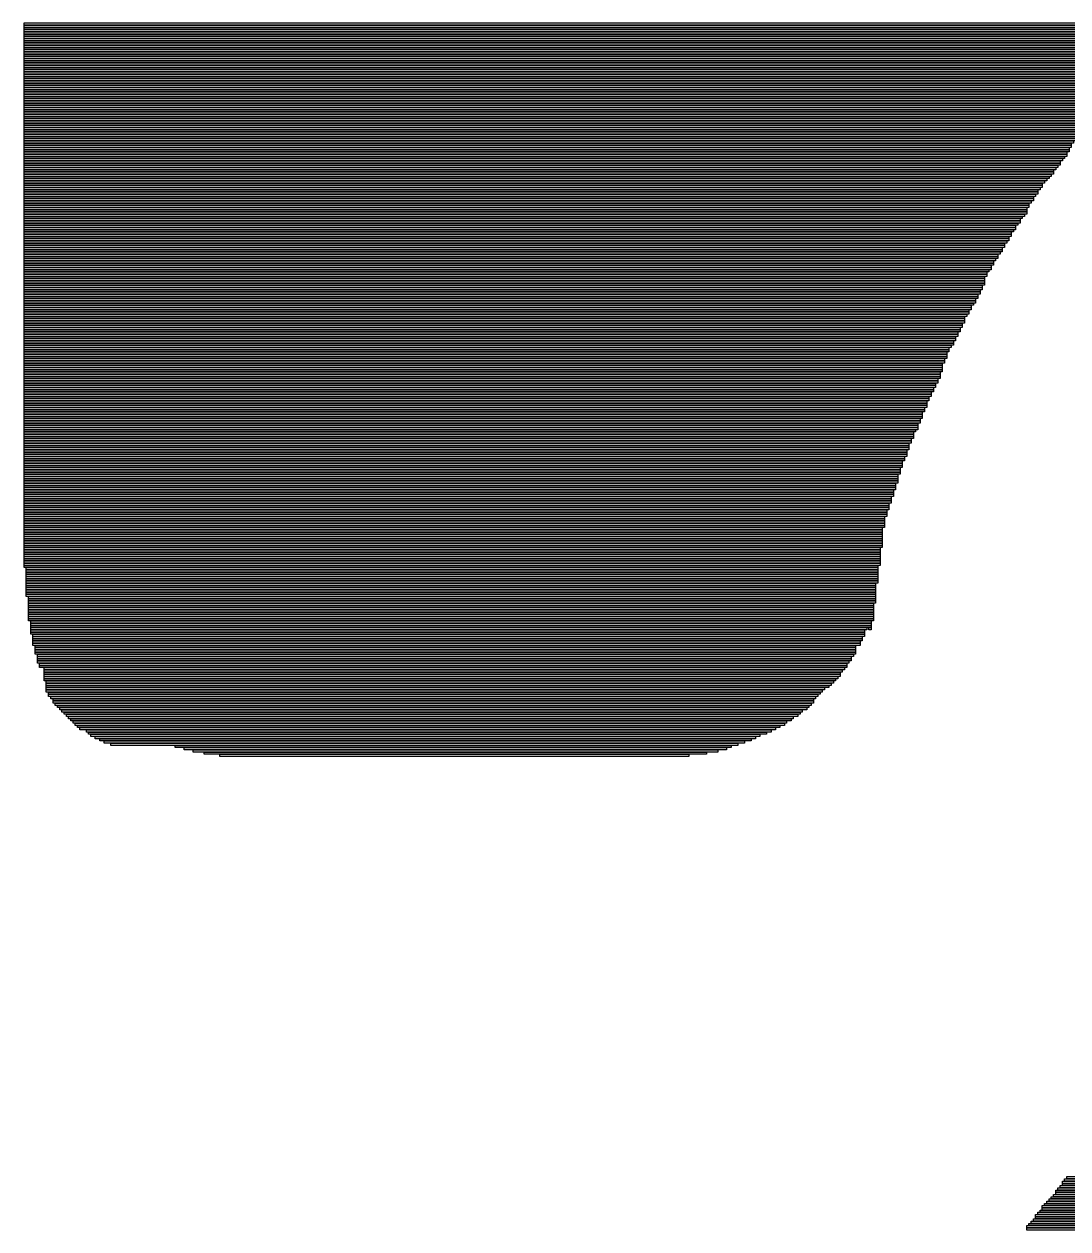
# Model space of a CAD drawing. Extents: x -6035000 to 5999000, y -4339000 to 4339000.
# Drawn here: x 631000 to 1570000, y 2166000 to 3250000 of the extents above; entities that cross this region are included whole.
import ezdxf

# ---------------------------------------------------------------- set-up
doc = ezdxf.new("R2010")
doc.units = 0
doc.layers.add('L1D0', color=1, linetype='CONTINUOUS')

# ---------------------------------------------------------------- blocks, each defined once
blk = doc.blocks.new('SOI_PAD4.png')
at = {"layer": 'L1D0'}
for points in [[(631000, 3249000), (631000, 3251000), (1689000, 3251000), (1689000, 3249000)], [(631000, 3247000), (631000, 3249000), (1687000, 3249000), (1687000, 3247000)], [(631000, 3245000), (631000, 3247000), (1685000, 3247000), (1685000, 3245000)], [(631000, 3243000), (631000, 3245000), (1683000, 3245000), (1683000, 3243000)], [(631000, 3241000), (631000, 3243000), (1679000, 3243000), (1679000, 3241000)], [(631000, 3239000), (631000, 3241000), (1675000, 3241000), (1675000, 3239000)], [(631000, 3237000), (631000, 3239000), (1673000, 3239000), (1673000, 3237000)], [(631000, 3235000), (631000, 3237000), (1669000, 3237000), (1669000, 3235000)], [(631000, 3233000), (631000, 3235000), (1665000, 3235000), (1665000, 3233000)], [(631000, 3231000), (631000, 3233000), (1661000, 3233000), (1661000, 3231000)], [(631000, 3229000), (631000, 3231000), (1657000, 3231000), (1657000, 3229000)], [(631000, 3227000), (631000, 3229000), (1651000, 3229000), (1651000, 3227000)], [(631000, 3225000), (631000, 3227000), (1645000, 3227000), (1645000, 3225000)], [(631000, 3223000), (631000, 3225000), (1641000, 3225000), (1641000, 3223000)], [(631000, 3221000), (631000, 3223000), (1639000, 3223000), (1639000, 3221000)], [(631000, 3219000), (631000, 3221000), (1639000, 3221000), (1639000, 3219000)], [(631000, 3217000), (631000, 3219000), (1637000, 3219000), (1637000, 3217000)], [(631000, 3215000), (631000, 3217000), (1635000, 3217000), (1635000, 3215000)], [(631000, 3213000), (631000, 3215000), (1633000, 3215000), (1633000, 3213000)], [(631000, 3211000), (631000, 3213000), (1631000, 3213000), (1631000, 3211000)], [(631000, 3209000), (631000, 3211000), (1629000, 3211000), (1629000, 3209000)], [(631000, 3207000), (631000, 3209000), (1627000, 3209000), (1627000, 3207000)], [(631000, 3205000), (631000, 3207000), (1627000, 3207000), (1627000, 3205000)], [(631000, 3203000), (631000, 3205000), (1625000, 3205000), (1625000, 3203000)], [(631000, 3201000), (631000, 3203000), (1623000, 3203000), (1623000, 3201000)], [(631000, 3199000), (631000, 3201000), (1621000, 3201000), (1621000, 3199000)], [(631000, 3197000), (631000, 3199000), (1619000, 3199000), (1619000, 3197000)], [(631000, 3195000), (631000, 3197000), (1617000, 3197000), (1617000, 3195000)], [(631000, 3193000), (631000, 3195000), (1615000, 3195000), (1615000, 3193000)], [(631000, 3191000), (631000, 3193000), (1615000, 3193000), (1615000, 3191000)], [(631000, 3189000), (631000, 3191000), (1613000, 3191000), (1613000, 3189000)], [(631000, 3187000), (631000, 3189000), (1609000, 3189000), (1609000, 3187000)], [(631000, 3185000), (631000, 3187000), (1609000, 3187000), (1609000, 3185000)], [(631000, 3183000), (631000, 3185000), (1609000, 3185000), (1609000, 3183000)], [(631000, 3181000), (631000, 3183000), (1607000, 3183000), (1607000, 3181000)], [(631000, 3179000), (631000, 3181000), (1605000, 3181000), (1605000, 3179000)], [(631000, 3177000), (631000, 3179000), (1603000, 3179000), (1603000, 3177000)], [(631000, 3175000), (631000, 3177000), (1601000, 3177000), (1601000, 3175000)], [(631000, 3173000), (631000, 3175000), (1601000, 3175000), (1601000, 3173000)], [(631000, 3171000), (631000, 3173000), (1599000, 3173000), (1599000, 3171000)], [(631000, 3169000), (631000, 3171000), (1597000, 3171000), (1597000, 3169000)], [(631000, 3167000), (631000, 3169000), (1595000, 3169000), (1595000, 3167000)], [(631000, 3165000), (631000, 3167000), (1593000, 3167000), (1593000, 3165000)], [(631000, 3163000), (631000, 3165000), (1593000, 3165000), (1593000, 3163000)], [(631000, 3161000), (631000, 3163000), (1591000, 3163000), (1591000, 3161000)], [(631000, 3159000), (631000, 3161000), (1589000, 3161000), (1589000, 3159000)], [(631000, 3157000), (631000, 3159000), (1587000, 3159000), (1587000, 3157000)], [(631000, 3155000), (631000, 3157000), (1585000, 3157000), (1585000, 3155000)], [(631000, 3153000), (631000, 3155000), (1585000, 3155000), (1585000, 3153000)], [(631000, 3151000), (631000, 3153000), (1583000, 3153000), (1583000, 3151000)], [(631000, 3149000), (631000, 3151000), (1579000, 3151000), (1579000, 3149000)], [(631000, 3147000), (631000, 3149000), (1579000, 3149000), (1579000, 3147000)], [(631000, 3145000), (631000, 3147000), (1577000, 3147000), (1577000, 3145000)], [(631000, 3143000), (631000, 3145000), (1575000, 3145000), (1575000, 3143000)], [(631000, 3141000), (631000, 3143000), (1573000, 3143000), (1573000, 3141000)], [(631000, 3139000), (631000, 3141000), (1573000, 3141000), (1573000, 3139000)], [(631000, 3137000), (631000, 3139000), (1571000, 3139000), (1571000, 3137000)], [(631000, 3135000), (631000, 3137000), (1571000, 3137000), (1571000, 3135000)], [(631000, 3133000), (631000, 3135000), (1569000, 3135000), (1569000, 3133000)], [(631000, 3131000), (631000, 3133000), (1569000, 3133000), (1569000, 3131000)], [(631000, 3129000), (631000, 3131000), (1567000, 3131000), (1567000, 3129000)], [(631000, 3127000), (631000, 3129000), (1565000, 3129000), (1565000, 3127000)], [(631000, 3125000), (631000, 3127000), (1563000, 3127000), (1563000, 3125000)], [(631000, 3123000), (631000, 3125000), (1563000, 3125000), (1563000, 3123000)], [(631000, 3121000), (631000, 3123000), (1561000, 3123000), (1561000, 3121000)], [(631000, 3119000), (631000, 3121000), (1559000, 3121000), (1559000, 3119000)], [(631000, 3117000), (631000, 3119000), (1557000, 3119000), (1557000, 3117000)], [(631000, 3115000), (631000, 3117000), (1557000, 3117000), (1557000, 3115000)], [(631000, 3113000), (631000, 3115000), (1555000, 3115000), (1555000, 3113000)], [(631000, 3111000), (631000, 3113000), (1553000, 3113000), (1553000, 3111000)], [(631000, 3109000), (631000, 3111000), (1551000, 3111000), (1551000, 3109000)], [(631000, 3107000), (631000, 3109000), (1549000, 3109000), (1549000, 3107000)], [(631000, 3105000), (631000, 3107000), (1547000, 3107000), (1547000, 3105000)], [(631000, 3103000), (631000, 3105000), (1547000, 3105000), (1547000, 3103000)], [(631000, 3101000), (631000, 3103000), (1545000, 3103000), (1545000, 3101000)], [(631000, 3099000), (631000, 3101000), (1543000, 3101000), (1543000, 3099000)], [(631000, 3097000), (631000, 3099000), (1543000, 3099000), (1543000, 3097000)], [(631000, 3095000), (631000, 3097000), (1541000, 3097000), (1541000, 3095000)], [(631000, 3093000), (631000, 3095000), (1539000, 3095000), (1539000, 3093000)], [(631000, 3091000), (631000, 3093000), (1539000, 3093000), (1539000, 3091000)], [(631000, 3089000), (631000, 3091000), (1537000, 3091000), (1537000, 3089000)], [(631000, 3087000), (631000, 3089000), (1535000, 3089000), (1535000, 3087000)], [(631000, 3085000), (631000, 3087000), (1535000, 3087000), (1535000, 3085000)], [(631000, 3083000), (631000, 3085000), (1533000, 3085000), (1533000, 3083000)], [(631000, 3081000), (631000, 3083000), (1533000, 3083000), (1533000, 3081000)], [(631000, 3079000), (631000, 3081000), (1533000, 3081000), (1533000, 3079000)], [(631000, 3077000), (631000, 3079000), (1531000, 3079000), (1531000, 3077000)], [(631000, 3075000), (631000, 3077000), (1529000, 3077000), (1529000, 3075000)], [(631000, 3073000), (631000, 3075000), (1527000, 3075000), (1527000, 3073000)], [(631000, 3071000), (631000, 3073000), (1527000, 3073000), (1527000, 3071000)], [(631000, 3069000), (631000, 3071000), (1525000, 3071000), (1525000, 3069000)], [(631000, 3067000), (631000, 3069000), (1523000, 3069000), (1523000, 3067000)], [(631000, 3065000), (631000, 3067000), (1523000, 3067000), (1523000, 3065000)], [(631000, 3063000), (631000, 3065000), (1521000, 3065000), (1521000, 3063000)], [(631000, 3061000), (631000, 3063000), (1519000, 3063000), (1519000, 3061000)], [(631000, 3059000), (631000, 3061000), (1519000, 3061000), (1519000, 3059000)], [(631000, 3057000), (631000, 3059000), (1517000, 3059000), (1517000, 3057000)], [(631000, 3055000), (631000, 3057000), (1517000, 3057000), (1517000, 3055000)], [(631000, 3053000), (631000, 3055000), (1515000, 3055000), (1515000, 3053000)], [(631000, 3051000), (631000, 3053000), (1513000, 3053000), (1513000, 3051000)], [(631000, 3049000), (631000, 3051000), (1513000, 3051000), (1513000, 3049000)], [(631000, 3047000), (631000, 3049000), (1511000, 3049000), (1511000, 3047000)], [(631000, 3045000), (631000, 3047000), (1511000, 3047000), (1511000, 3045000)], [(631000, 3043000), (631000, 3045000), (1509000, 3045000), (1509000, 3043000)], [(631000, 3041000), (631000, 3043000), (1507000, 3043000), (1507000, 3041000)], [(631000, 3039000), (631000, 3041000), (1507000, 3041000), (1507000, 3039000)], [(631000, 3037000), (631000, 3039000), (1505000, 3039000), (1505000, 3037000)], [(631000, 3035000), (631000, 3037000), (1503000, 3037000), (1503000, 3035000)], [(631000, 3033000), (631000, 3035000), (1503000, 3035000), (1503000, 3033000)], [(631000, 3031000), (631000, 3033000), (1501000, 3033000), (1501000, 3031000)], [(631000, 3029000), (631000, 3031000), (1501000, 3031000), (1501000, 3029000)], [(631000, 3027000), (631000, 3029000), (1499000, 3029000), (1499000, 3027000)], [(631000, 3025000), (631000, 3027000), (1497000, 3027000), (1497000, 3025000)], [(631000, 3023000), (631000, 3025000), (1497000, 3025000), (1497000, 3023000)], [(631000, 3021000), (631000, 3023000), (1495000, 3023000), (1495000, 3021000)], [(631000, 3019000), (631000, 3021000), (1495000, 3021000), (1495000, 3019000)], [(631000, 3017000), (631000, 3019000), (1495000, 3019000), (1495000, 3017000)], [(631000, 3015000), (631000, 3017000), (1495000, 3017000), (1495000, 3015000)], [(631000, 3013000), (631000, 3015000), (1493000, 3015000), (1493000, 3013000)], [(631000, 3011000), (631000, 3013000), (1493000, 3013000), (1493000, 3011000)], [(631000, 3009000), (631000, 3011000), (1491000, 3011000), (1491000, 3009000)], [(631000, 3007000), (631000, 3009000), (1491000, 3009000), (1491000, 3007000)], [(631000, 3005000), (631000, 3007000), (1489000, 3007000), (1489000, 3005000)], [(631000, 3003000), (631000, 3005000), (1489000, 3005000), (1489000, 3003000)], [(631000, 3001000), (631000, 3003000), (1487000, 3003000), (1487000, 3001000)], [(631000, 2999000), (631000, 3001000), (1487000, 3001000), (1487000, 2999000)], [(631000, 2997000), (631000, 2999000), (1485000, 2999000), (1485000, 2997000)], [(631000, 2995000), (631000, 2997000), (1483000, 2997000), (1483000, 2995000)], [(631000, 2993000), (631000, 2995000), (1483000, 2995000), (1483000, 2993000)], [(631000, 2991000), (631000, 2993000), (1481000, 2993000), (1481000, 2991000)], [(631000, 2989000), (631000, 2991000), (1481000, 2991000), (1481000, 2989000)], [(631000, 2987000), (631000, 2989000), (1479000, 2989000), (1479000, 2987000)], [(631000, 2985000), (631000, 2987000), (1477000, 2987000), (1477000, 2985000)], [(631000, 2983000), (631000, 2985000), (1477000, 2985000), (1477000, 2983000)], [(631000, 2981000), (631000, 2983000), (1477000, 2983000), (1477000, 2981000)], [(631000, 2979000), (631000, 2981000), (1475000, 2981000), (1475000, 2979000)], [(631000, 2977000), (631000, 2979000), (1475000, 2979000), (1475000, 2977000)], [(631000, 2975000), (631000, 2977000), (1473000, 2977000), (1473000, 2975000)], [(631000, 2973000), (631000, 2975000), (1473000, 2975000), (1473000, 2973000)], [(631000, 2971000), (631000, 2973000), (1471000, 2973000), (1471000, 2971000)], [(631000, 2969000), (631000, 2971000), (1471000, 2971000), (1471000, 2969000)], [(631000, 2967000), (631000, 2969000), (1469000, 2969000), (1469000, 2967000)], [(631000, 2965000), (631000, 2967000), (1469000, 2967000), (1469000, 2965000)], [(631000, 2963000), (631000, 2965000), (1467000, 2965000), (1467000, 2963000)], [(631000, 2961000), (631000, 2963000), (1467000, 2963000), (1467000, 2961000)], [(631000, 2959000), (631000, 2961000), (1465000, 2961000), (1465000, 2959000)], [(631000, 2957000), (631000, 2959000), (1463000, 2959000), (1463000, 2957000)], [(631000, 2955000), (631000, 2957000), (1463000, 2957000), (1463000, 2955000)], [(631000, 2953000), (631000, 2955000), (1461000, 2955000), (1461000, 2953000)], [(631000, 2951000), (631000, 2953000), (1461000, 2953000), (1461000, 2951000)], [(631000, 2949000), (631000, 2951000), (1461000, 2951000), (1461000, 2949000)], [(631000, 2947000), (631000, 2949000), (1459000, 2949000), (1459000, 2947000)], [(631000, 2945000), (631000, 2947000), (1459000, 2947000), (1459000, 2945000)], [(631000, 2943000), (631000, 2945000), (1457000, 2945000), (1457000, 2943000)], [(631000, 2941000), (631000, 2943000), (1457000, 2943000), (1457000, 2941000)], [(631000, 2939000), (631000, 2941000), (1457000, 2941000), (1457000, 2939000)], [(631000, 2937000), (631000, 2939000), (1457000, 2939000), (1457000, 2937000)], [(631000, 2935000), (631000, 2937000), (1455000, 2937000), (1455000, 2935000)], [(631000, 2933000), (631000, 2935000), (1455000, 2935000), (1455000, 2933000)], [(631000, 2931000), (631000, 2933000), (1455000, 2933000), (1455000, 2931000)], [(631000, 2929000), (631000, 2931000), (1453000, 2931000), (1453000, 2929000)], [(631000, 2927000), (631000, 2929000), (1453000, 2929000), (1453000, 2927000)], [(631000, 2925000), (631000, 2927000), (1451000, 2927000), (1451000, 2925000)], [(631000, 2923000), (631000, 2925000), (1451000, 2925000), (1451000, 2923000)], [(631000, 2921000), (631000, 2923000), (1449000, 2923000), (1449000, 2921000)], [(631000, 2919000), (631000, 2921000), (1449000, 2921000), (1449000, 2919000)], [(631000, 2917000), (631000, 2919000), (1447000, 2919000), (1447000, 2917000)], [(631000, 2915000), (631000, 2917000), (1447000, 2917000), (1447000, 2915000)], [(631000, 2913000), (631000, 2915000), (1445000, 2915000), (1445000, 2913000)], [(631000, 2911000), (631000, 2913000), (1445000, 2913000), (1445000, 2911000)], [(631000, 2909000), (631000, 2911000), (1443000, 2911000), (1443000, 2909000)], [(631000, 2907000), (631000, 2909000), (1443000, 2909000), (1443000, 2907000)], [(631000, 2905000), (631000, 2907000), (1443000, 2907000), (1443000, 2905000)], [(631000, 2903000), (631000, 2905000), (1441000, 2905000), (1441000, 2903000)], [(631000, 2901000), (631000, 2903000), (1441000, 2903000), (1441000, 2901000)], [(631000, 2899000), (631000, 2901000), (1439000, 2901000), (1439000, 2899000)], [(631000, 2897000), (631000, 2899000), (1439000, 2899000), (1439000, 2897000)], [(631000, 2895000), (631000, 2897000), (1439000, 2897000), (1439000, 2895000)], [(631000, 2893000), (631000, 2895000), (1437000, 2895000), (1437000, 2893000)], [(631000, 2891000), (631000, 2893000), (1437000, 2893000), (1437000, 2891000)], [(631000, 2889000), (631000, 2891000), (1435000, 2891000), (1435000, 2889000)], [(631000, 2887000), (631000, 2889000), (1435000, 2889000), (1435000, 2887000)], [(631000, 2885000), (631000, 2887000), (1435000, 2887000), (1435000, 2885000)], [(631000, 2883000), (631000, 2885000), (1433000, 2885000), (1433000, 2883000)], [(631000, 2881000), (631000, 2883000), (1431000, 2883000), (1431000, 2881000)], [(631000, 2879000), (631000, 2881000), (1431000, 2881000), (1431000, 2879000)], [(631000, 2877000), (631000, 2879000), (1431000, 2879000), (1431000, 2877000)], [(631000, 2875000), (631000, 2877000), (1429000, 2877000), (1429000, 2875000)], [(631000, 2873000), (631000, 2875000), (1429000, 2875000), (1429000, 2873000)], [(631000, 2871000), (631000, 2873000), (1427000, 2873000), (1427000, 2871000)], [(631000, 2869000), (631000, 2871000), (1427000, 2871000), (1427000, 2869000)], [(631000, 2867000), (631000, 2869000), (1427000, 2869000), (1427000, 2867000)], [(631000, 2865000), (631000, 2867000), (1425000, 2867000), (1425000, 2865000)], [(631000, 2863000), (631000, 2865000), (1425000, 2865000), (1425000, 2863000)], [(631000, 2861000), (631000, 2863000), (1425000, 2863000), (1425000, 2861000)], [(631000, 2859000), (631000, 2861000), (1423000, 2861000), (1423000, 2859000)], [(631000, 2857000), (631000, 2859000), (1423000, 2859000), (1423000, 2857000)], [(631000, 2855000), (631000, 2857000), (1421000, 2857000), (1421000, 2855000)], [(631000, 2853000), (631000, 2855000), (1421000, 2855000), (1421000, 2853000)], [(631000, 2851000), (631000, 2853000), (1421000, 2853000), (1421000, 2851000)], [(631000, 2849000), (631000, 2851000), (1419000, 2851000), (1419000, 2849000)], [(631000, 2847000), (631000, 2849000), (1419000, 2849000), (1419000, 2847000)], [(631000, 2845000), (631000, 2847000), (1419000, 2847000), (1419000, 2845000)], [(631000, 2843000), (631000, 2845000), (1417000, 2845000), (1417000, 2843000)], [(631000, 2841000), (631000, 2843000), (1417000, 2843000), (1417000, 2841000)], [(631000, 2839000), (631000, 2841000), (1417000, 2841000), (1417000, 2839000)], [(631000, 2837000), (631000, 2839000), (1417000, 2839000), (1417000, 2837000)], [(631000, 2835000), (631000, 2837000), (1415000, 2837000), (1415000, 2835000)], [(631000, 2833000), (631000, 2835000), (1415000, 2835000), (1415000, 2833000)], [(631000, 2831000), (631000, 2833000), (1415000, 2833000), (1415000, 2831000)], [(631000, 2829000), (631000, 2831000), (1413000, 2831000), (1413000, 2829000)], [(631000, 2827000), (631000, 2829000), (1413000, 2829000), (1413000, 2827000)], [(631000, 2825000), (631000, 2827000), (1413000, 2827000), (1413000, 2825000)], [(631000, 2823000), (631000, 2825000), (1411000, 2825000), (1411000, 2823000)], [(631000, 2821000), (631000, 2823000), (1411000, 2823000), (1411000, 2821000)], [(631000, 2819000), (631000, 2821000), (1411000, 2821000), (1411000, 2819000)], [(631000, 2817000), (631000, 2819000), (1409000, 2819000), (1409000, 2817000)], [(631000, 2815000), (631000, 2817000), (1409000, 2817000), (1409000, 2815000)], [(631000, 2813000), (631000, 2815000), (1409000, 2815000), (1409000, 2813000)], [(631000, 2811000), (631000, 2813000), (1407000, 2813000), (1407000, 2811000)], [(631000, 2809000), (631000, 2811000), (1407000, 2811000), (1407000, 2809000)], [(631000, 2807000), (631000, 2809000), (1407000, 2809000), (1407000, 2807000)], [(631000, 2805000), (631000, 2807000), (1405000, 2807000), (1405000, 2805000)], [(631000, 2803000), (631000, 2805000), (1405000, 2805000), (1405000, 2803000)], [(631000, 2801000), (631000, 2803000), (1405000, 2803000), (1405000, 2801000)], [(631000, 2799000), (631000, 2801000), (1405000, 2801000), (1405000, 2799000)], [(631000, 2797000), (631000, 2799000), (1405000, 2799000), (1405000, 2797000)], [(631000, 2795000), (631000, 2797000), (1403000, 2797000), (1403000, 2795000)], [(631000, 2793000), (631000, 2795000), (1403000, 2795000), (1403000, 2793000)], [(631000, 2791000), (631000, 2793000), (1403000, 2793000), (1403000, 2791000)], [(631000, 2789000), (631000, 2791000), (1403000, 2791000), (1403000, 2789000)], [(631000, 2787000), (631000, 2789000), (1403000, 2789000), (1403000, 2787000)], [(631000, 2785000), (631000, 2787000), (1403000, 2787000), (1403000, 2785000)], [(631000, 2783000), (631000, 2785000), (1403000, 2785000), (1403000, 2783000)], [(631000, 2781000), (631000, 2783000), (1403000, 2783000), (1403000, 2781000)], [(631000, 2779000), (631000, 2781000), (1403000, 2781000), (1403000, 2779000)], [(631000, 2777000), (631000, 2779000), (1401000, 2779000), (1401000, 2777000)], [(631000, 2775000), (631000, 2777000), (1401000, 2777000), (1401000, 2775000)], [(631000, 2773000), (631000, 2775000), (1401000, 2775000), (1401000, 2773000)], [(631000, 2771000), (631000, 2773000), (1401000, 2773000), (1401000, 2771000)], [(631000, 2769000), (631000, 2771000), (1401000, 2771000), (1401000, 2769000)], [(631000, 2767000), (631000, 2769000), (1401000, 2769000), (1401000, 2767000)], [(631000, 2765000), (631000, 2767000), (1401000, 2767000), (1401000, 2765000)], [(631000, 2763000), (631000, 2765000), (1401000, 2765000), (1401000, 2763000)], [(631000, 2761000), (631000, 2763000), (1399000, 2763000), (1399000, 2761000)], [(633000, 2759000), (633000, 2761000), (1399000, 2761000), (1399000, 2759000)], [(633000, 2757000), (633000, 2759000), (1399000, 2759000), (1399000, 2757000)], [(633000, 2755000), (633000, 2757000), (1399000, 2757000), (1399000, 2755000)], [(633000, 2753000), (633000, 2755000), (1399000, 2755000), (1399000, 2753000)], [(633000, 2751000), (633000, 2753000), (1399000, 2753000), (1399000, 2751000)], [(633000, 2749000), (633000, 2751000), (1399000, 2751000), (1399000, 2749000)], [(633000, 2747000), (633000, 2749000), (1399000, 2749000), (1399000, 2747000)], [(633000, 2745000), (633000, 2747000), (1397000, 2747000), (1397000, 2745000)], [(633000, 2743000), (633000, 2745000), (1397000, 2745000), (1397000, 2743000)], [(633000, 2741000), (633000, 2743000), (1397000, 2743000), (1397000, 2741000)], [(633000, 2739000), (633000, 2741000), (1397000, 2741000), (1397000, 2739000)], [(633000, 2737000), (633000, 2739000), (1397000, 2739000), (1397000, 2737000)], [(633000, 2735000), (633000, 2737000), (1397000, 2737000), (1397000, 2735000)], [(635000, 2733000), (635000, 2735000), (1397000, 2735000), (1397000, 2733000)], [(635000, 2731000), (635000, 2733000), (1397000, 2733000), (1397000, 2731000)], [(635000, 2729000), (635000, 2731000), (1397000, 2731000), (1397000, 2729000)], [(635000, 2727000), (635000, 2729000), (1395000, 2729000), (1395000, 2727000)], [(635000, 2725000), (635000, 2727000), (1395000, 2727000), (1395000, 2725000)], [(635000, 2723000), (635000, 2725000), (1395000, 2725000), (1395000, 2723000)], [(635000, 2721000), (635000, 2723000), (1395000, 2723000), (1395000, 2721000)], [(635000, 2719000), (635000, 2721000), (1395000, 2721000), (1395000, 2719000)], [(635000, 2717000), (635000, 2719000), (1395000, 2719000), (1395000, 2717000)], [(635000, 2715000), (635000, 2717000), (1395000, 2717000), (1395000, 2715000)], [(635000, 2713000), (635000, 2715000), (1395000, 2715000), (1395000, 2713000)], [(637000, 2711000), (637000, 2713000), (1393000, 2713000), (1393000, 2711000)], [(637000, 2709000), (637000, 2711000), (1393000, 2711000), (1393000, 2709000)], [(637000, 2707000), (637000, 2709000), (1393000, 2709000), (1393000, 2707000)], [(637000, 2705000), (637000, 2707000), (1389000, 2707000), (1389000, 2705000)], [(637000, 2703000), (637000, 2705000), (1387000, 2705000), (1387000, 2703000)], [(637000, 2701000), (637000, 2703000), (1387000, 2703000), (1387000, 2701000)], [(639000, 2699000), (639000, 2701000), (1387000, 2701000), (1387000, 2699000)], [(1391000, 2705000), (1391000, 2707000), (1393000, 2707000), (1393000, 2705000)], [(639000, 2697000), (639000, 2699000), (1385000, 2699000), (1385000, 2697000)], [(639000, 2695000), (639000, 2697000), (1385000, 2697000), (1385000, 2695000)], [(639000, 2693000), (639000, 2695000), (1383000, 2695000), (1383000, 2693000)], [(639000, 2691000), (639000, 2693000), (1383000, 2693000), (1383000, 2691000)], [(641000, 2689000), (641000, 2691000), (1379000, 2691000), (1379000, 2689000)], [(641000, 2687000), (641000, 2689000), (1379000, 2689000), (1379000, 2687000)], [(641000, 2685000), (641000, 2687000), (1379000, 2687000), (1379000, 2685000)], [(641000, 2683000), (641000, 2685000), (1379000, 2685000), (1379000, 2683000)], [(643000, 2681000), (643000, 2683000), (1377000, 2683000), (1377000, 2681000)], [(643000, 2679000), (643000, 2681000), (1375000, 2681000), (1375000, 2679000)], [(643000, 2677000), (643000, 2679000), (1375000, 2679000), (1375000, 2677000)], [(643000, 2675000), (643000, 2677000), (1373000, 2677000), (1373000, 2675000)], [(645000, 2673000), (645000, 2675000), (1371000, 2675000), (1371000, 2673000)], [(645000, 2671000), (645000, 2673000), (1371000, 2673000), (1371000, 2671000)], [(649000, 2669000), (649000, 2671000), (1369000, 2671000), (1369000, 2669000)], [(649000, 2667000), (649000, 2669000), (1367000, 2669000), (1367000, 2667000)], [(649000, 2665000), (649000, 2667000), (1365000, 2667000), (1365000, 2665000)], [(649000, 2663000), (649000, 2665000), (1365000, 2665000), (1365000, 2663000)], [(649000, 2661000), (649000, 2663000), (1363000, 2663000), (1363000, 2661000)], [(649000, 2659000), (649000, 2661000), (1361000, 2661000), (1361000, 2659000)], [(651000, 2657000), (651000, 2659000), (1359000, 2659000), (1359000, 2657000)], [(651000, 2655000), (651000, 2657000), (1357000, 2657000), (1357000, 2655000)], [(651000, 2653000), (651000, 2655000), (1355000, 2655000), (1355000, 2653000)], [(651000, 2651000), (651000, 2653000), (1351000, 2653000), (1351000, 2651000)], [(651000, 2649000), (651000, 2651000), (1349000, 2651000), (1349000, 2649000)], [(653000, 2647000), (653000, 2649000), (1347000, 2649000), (1347000, 2647000)], [(653000, 2645000), (653000, 2647000), (1345000, 2647000), (1345000, 2645000)], [(655000, 2643000), (655000, 2645000), (1343000, 2645000), (1343000, 2643000)], [(657000, 2641000), (657000, 2643000), (1341000, 2643000), (1341000, 2641000)], [(657000, 2639000), (657000, 2641000), (1341000, 2641000), (1341000, 2639000)], [(659000, 2637000), (659000, 2639000), (1339000, 2639000), (1339000, 2637000)], [(661000, 2635000), (661000, 2637000), (1337000, 2637000), (1337000, 2635000)], [(663000, 2633000), (663000, 2635000), (1335000, 2635000), (1335000, 2633000)], [(665000, 2631000), (665000, 2633000), (1331000, 2633000), (1331000, 2631000)], [(667000, 2629000), (667000, 2631000), (1329000, 2631000), (1329000, 2629000)], [(669000, 2627000), (669000, 2629000), (1327000, 2629000), (1327000, 2627000)], [(671000, 2625000), (671000, 2627000), (1323000, 2627000), (1323000, 2625000)], [(673000, 2623000), (673000, 2625000), (1321000, 2625000), (1321000, 2623000)], [(675000, 2621000), (675000, 2623000), (1317000, 2623000), (1317000, 2621000)], [(677000, 2619000), (677000, 2621000), (1315000, 2621000), (1315000, 2619000)], [(679000, 2617000), (679000, 2619000), (1311000, 2619000), (1311000, 2617000)], [(681000, 2615000), (681000, 2617000), (1307000, 2617000), (1307000, 2615000)], [(687000, 2613000), (687000, 2615000), (1303000, 2615000), (1303000, 2613000)], [(689000, 2611000), (689000, 2613000), (1299000, 2613000), (1299000, 2611000)], [(691000, 2609000), (691000, 2611000), (1293000, 2611000), (1293000, 2609000)], [(695000, 2607000), (695000, 2609000), (1289000, 2609000), (1289000, 2607000)], [(699000, 2605000), (699000, 2607000), (1285000, 2607000), (1285000, 2605000)], [(703000, 2603000), (703000, 2605000), (1279000, 2605000), (1279000, 2603000)], [(709000, 2601000), (709000, 2603000), (1273000, 2603000), (1273000, 2601000)], [(767000, 2599000), (767000, 2601000), (1267000, 2601000), (1267000, 2599000)], [(775000, 2597000), (775000, 2599000), (1263000, 2599000), (1263000, 2597000)], [(783000, 2595000), (783000, 2597000), (1255000, 2597000), (1255000, 2595000)], [(793000, 2593000), (793000, 2595000), (1245000, 2595000), (1245000, 2593000)], [(807000, 2591000), (807000, 2593000), (1229000, 2593000), (1229000, 2591000)], [(1569000, 2211000), (1569000, 2213000), (2535000, 2213000), (2535000, 2211000)], [(1559000, 2199000), (1559000, 2201000), (2513000, 2201000), (2513000, 2199000)], [(1561000, 2201000), (1561000, 2203000), (2517000, 2203000), (2517000, 2201000)], [(1563000, 2203000), (1563000, 2205000), (2521000, 2205000), (2521000, 2203000)], [(1565000, 2207000), (1565000, 2209000), (2529000, 2209000), (2529000, 2207000)], [(1565000, 2205000), (1565000, 2207000), (2525000, 2207000), (2525000, 2205000)], [(1567000, 2209000), (1567000, 2211000), (2531000, 2211000), (2531000, 2209000)], [(1551000, 2189000), (1551000, 2191000), (2491000, 2191000), (2491000, 2189000)], [(1553000, 2191000), (1553000, 2193000), (2493000, 2193000), (2493000, 2191000)], [(1555000, 2193000), (1555000, 2195000), (2501000, 2195000), (2501000, 2193000)], [(1557000, 2195000), (1557000, 2197000), (2505000, 2197000), (2505000, 2195000)], [(1559000, 2197000), (1559000, 2199000), (2509000, 2199000), (2509000, 2197000)], [(1541000, 2177000), (1541000, 2179000), (2465000, 2179000), (2465000, 2177000)], [(1543000, 2179000), (1543000, 2181000), (2469000, 2181000), (2469000, 2179000)], [(1545000, 2181000), (1545000, 2183000), (2473000, 2183000), (2473000, 2181000)], [(1547000, 2185000), (1547000, 2187000), (2481000, 2187000), (2481000, 2185000)], [(1547000, 2183000), (1547000, 2185000), (2477000, 2185000), (2477000, 2183000)], [(1549000, 2187000), (1549000, 2189000), (2487000, 2189000), (2487000, 2187000)], [(1533000, 2167000), (1533000, 2169000), (2449000, 2169000), (2449000, 2167000)], [(1535000, 2169000), (1535000, 2171000), (2453000, 2171000), (2453000, 2169000)], [(1537000, 2171000), (1537000, 2173000), (2455000, 2173000), (2455000, 2171000)], [(1539000, 2173000), (1539000, 2175000), (2459000, 2175000), (2459000, 2173000)], [(1541000, 2175000), (1541000, 2177000), (2461000, 2177000), (2461000, 2175000)], [(1533000, 2165000), (1533000, 2167000), (2445000, 2167000), (2445000, 2165000)]]:
    blk.add_lwpolyline(points, close=True, dxfattribs=at)

msp = doc.modelspace()

# ---------------------------------------------------------------- block references
msp.add_blockref('SOI_PAD4.png', (0, 0))

doc.saveas('drawing.dxf')
